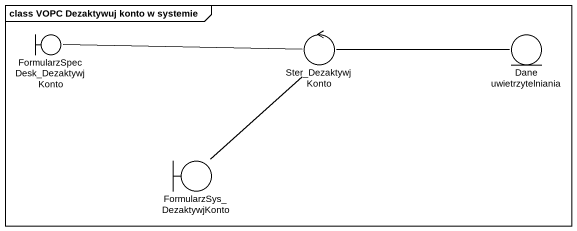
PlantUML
@startuml
mainframe class VOPC Dezaktywuj konto w systemie
boundary "FormularzSpecDesk_DezaktywjKonto" as FormularzSpecDesk
control Ster_DezaktywjKonto
entity "Dane uwietrzytelniania" as Dane_uwietrzytelniania
boundary FormularzSys_DezaktywjKonto
Ster_DezaktywjKonto -left- FormularzSpecDesk
Ster_DezaktywjKonto -- FormularzSys_DezaktywjKonto
Dane_uwietrzytelniania -left- Ster_DezaktywjKonto
@enduml
